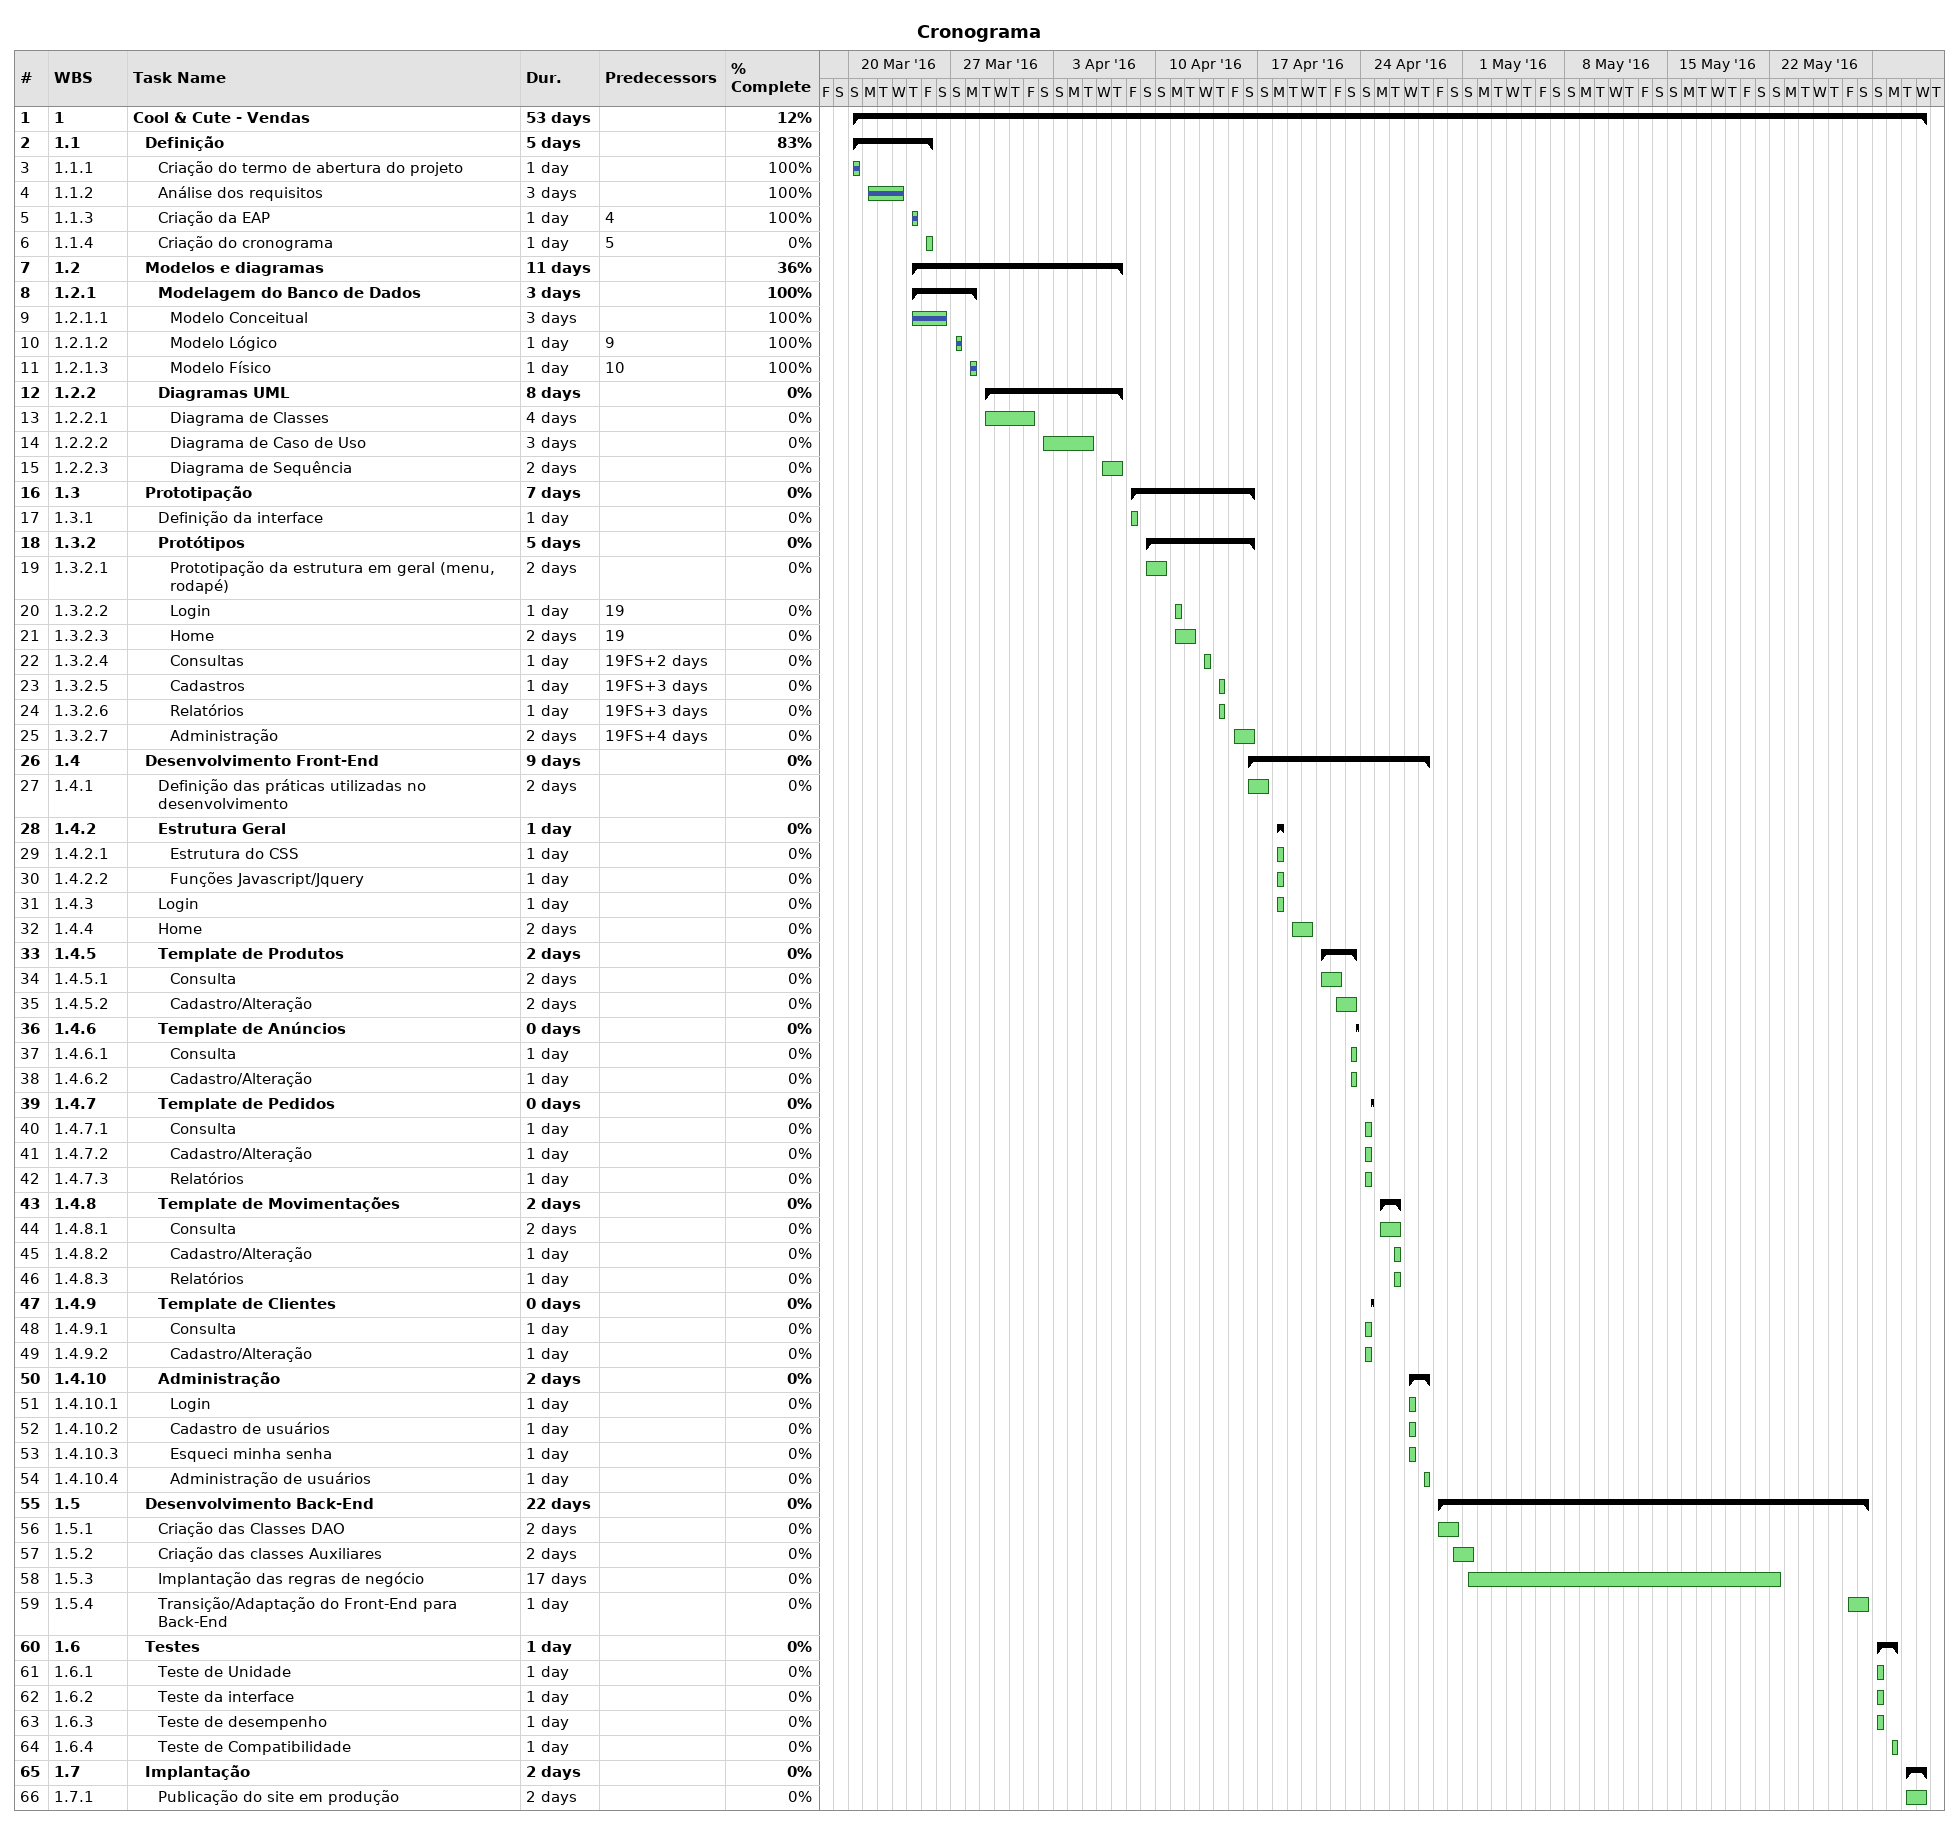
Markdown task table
Cronograma

| ID | WBS | Task | Duration | Start | Finish | Predecessors | % complete |
|---|---|---|---|---|---|---|---|
| 1 | 1 | **Cool & Cute - Vendas** | 53d | 2016-03-20 | 2016-06-01 |  | 12 |
| 2 | 1.1 | **Definição** | 5d | 2016-03-20 | 2016-03-25 |  | 83 |
| 3 | 1.1.1 | Criação do termo de abertura do projeto | 1d | 2016-03-20 | 2016-03-20 |  | 100 |
| 4 | 1.1.2 | Análise dos requisitos | 3d | 2016-03-21 | 2016-03-23 |  | 100 |
| 5 | 1.1.3 | Criação da EAP | 1d | 2016-03-24 | 2016-03-24 | 4 | 100 |
| 6 | 1.1.4 | Criação do cronograma | 1d | 2016-03-25 | 2016-03-25 | 5 | 0 |
| 7 | 1.2 | **Modelos e diagramas** | 11d | 2016-03-24 | 2016-04-07 |  | 36 |
| 8 | 1.2.1 | **Modelagem do Banco de Dados** | 3d | 2016-03-24 | 2016-03-28 |  | 100 |
| 9 | 1.2.1.1 | Modelo Conceitual | 3d | 2016-03-24 | 2016-03-26 |  | 100 |
| 10 | 1.2.1.2 | Modelo Lógico | 1d | 2016-03-27 | 2016-03-27 | 9 | 100 |
| 11 | 1.2.1.3 | Modelo Físico | 1d | 2016-03-28 | 2016-03-28 | 10 | 100 |
| 12 | 1.2.2 | **Diagramas UML** | 8d | 2016-03-29 | 2016-04-07 |  | 0 |
| 13 | 1.2.2.1 | Diagrama de Classes | 4d | 2016-03-29 | 2016-04-01 |  | 0 |
| 14 | 1.2.2.2 | Diagrama de Caso de Uso | 3d | 2016-04-02 | 2016-04-05 |  | 0 |
| 15 | 1.2.2.3 | Diagrama de Sequência | 2d | 2016-04-06 | 2016-04-07 |  | 0 |
| 16 | 1.3 | **Prototipação** | 7d | 2016-04-08 | 2016-04-16 |  | 0 |
| 17 | 1.3.1 | Definição da interface | 1d | 2016-04-08 | 2016-04-08 |  | 0 |
| 18 | 1.3.2 | **Protótipos** | 5d | 2016-04-09 | 2016-04-16 |  | 0 |
| 19 | 1.3.2.1 | Prototipação da estrutura em geral (menu, rodapé) | 2d | 2016-04-09 | 2016-04-10 |  | 0 |
| 20 | 1.3.2.2 | Login | 1d | 2016-04-11 | 2016-04-11 | 19 | 0 |
| 21 | 1.3.2.3 | Home | 2d | 2016-04-11 | 2016-04-12 | 19 | 0 |
| 22 | 1.3.2.4 | Consultas | 1d | 2016-04-13 | 2016-04-13 | 19FS+2d | 0 |
| 23 | 1.3.2.5 | Cadastros | 1d | 2016-04-14 | 2016-04-14 | 19FS+3d | 0 |
| 24 | 1.3.2.6 | Relatórios | 1d | 2016-04-14 | 2016-04-14 | 19FS+3d | 0 |
| 25 | 1.3.2.7 | Administração | 2d | 2016-04-15 | 2016-04-16 | 19FS+4d | 0 |
| 26 | 1.4 | **Desenvolvimento Front-End** | 9d | 2016-04-16 | 2016-04-28 |  | 0 |
| 27 | 1.4.1 | Definição das práticas utilizadas no desenvolvimento | 2d | 2016-04-16 | 2016-04-17 |  | 0 |
| 28 | 1.4.2 | **Estrutura Geral** | 1d | 2016-04-18 | 2016-04-18 |  | 0 |
| 29 | 1.4.2.1 | Estrutura do CSS | 1d | 2016-04-18 | 2016-04-18 |  | 0 |
| 30 | 1.4.2.2 | Funções Javascript/Jquery | 1d | 2016-04-18 | 2016-04-18 |  | 0 |
| 31 | 1.4.3 | Login | 1d | 2016-04-18 | 2016-04-18 |  | 0 |
| 32 | 1.4.4 | Home | 2d | 2016-04-19 | 2016-04-20 |  | 0 |
| 33 | 1.4.5 | **Template de Produtos** | 2d | 2016-04-21 | 2016-04-23 |  | 0 |
| 34 | 1.4.5.1 | Consulta | 2d | 2016-04-21 | 2016-04-22 |  | 0 |
| 35 | 1.4.5.2 | Cadastro/Alteração | 2d | 2016-04-22 | 2016-04-23 |  | 0 |
| 36 | 1.4.6 | **Template de Anúncios** | 0d | 2016-04-23 | 2016-04-23 |  | 0 |
| 37 | 1.4.6.1 | Consulta | 1d | 2016-04-23 | 2016-04-23 |  | 0 |
| 38 | 1.4.6.2 | Cadastro/Alteração | 1d | 2016-04-23 | 2016-04-23 |  | 0 |
| 39 | 1.4.7 | **Template de Pedidos** | 0d | 2016-04-24 | 2016-04-24 |  | 0 |
| 40 | 1.4.7.1 | Consulta | 1d | 2016-04-24 | 2016-04-24 |  | 0 |
| 41 | 1.4.7.2 | Cadastro/Alteração | 1d | 2016-04-24 | 2016-04-24 |  | 0 |
| 42 | 1.4.7.3 | Relatórios | 1d | 2016-04-24 | 2016-04-24 |  | 0 |
| 43 | 1.4.8 | **Template de Movimentações** | 2d | 2016-04-25 | 2016-04-26 |  | 0 |
| 44 | 1.4.8.1 | Consulta | 2d | 2016-04-25 | 2016-04-26 |  | 0 |
| 45 | 1.4.8.2 | Cadastro/Alteração | 1d | 2016-04-26 | 2016-04-26 |  | 0 |
| 46 | 1.4.8.3 | Relatórios | 1d | 2016-04-26 | 2016-04-26 |  | 0 |
| 47 | 1.4.9 | **Template de Clientes** | 0d | 2016-04-24 | 2016-04-24 |  | 0 |
| 48 | 1.4.9.1 | Consulta | 1d | 2016-04-24 | 2016-04-24 |  | 0 |
| 49 | 1.4.9.2 | Cadastro/Alteração | 1d | 2016-04-24 | 2016-04-24 |  | 0 |
| 50 | 1.4.10 | **Administração** | 2d | 2016-04-27 | 2016-04-28 |  | 0 |
| 51 | 1.4.10.1 | Login | 1d | 2016-04-27 | 2016-04-27 |  | 0 |
| 52 | 1.4.10.2 | Cadastro de usuários | 1d | 2016-04-27 | 2016-04-27 |  | 0 |
| 53 | 1.4.10.3 | Esqueci minha senha | 1d | 2016-04-27 | 2016-04-27 |  | 0 |
| 54 | 1.4.10.4 | Administração de usuários | 1d | 2016-04-28 | 2016-04-28 |  | 0 |
| 55 | 1.5 | **Desenvolvimento Back-End** | 22d | 2016-04-29 | 2016-05-28 |  | 0 |
| 56 | 1.5.1 | Criação das Classes DAO | 2d | 2016-04-29 | 2016-04-30 |  | 0 |
| 57 | 1.5.2 | Criação das classes Auxiliares | 2d | 2016-04-30 | 2016-05-01 |  | 0 |
| 58 | 1.5.3 | Implantação das regras de negócio | 17d | 2016-05-01 | 2016-05-22 |  | 0 |
| 59 | 1.5.4 | Transição/Adaptação do Front-End para Back-End | 1d | 2016-05-27 | 2016-05-28 |  | 0 |
| 60 | 1.6 | **Testes** | 1d | 2016-05-29 | 2016-05-30 |  | 0 |
| 61 | 1.6.1 | Teste de Unidade | 1d | 2016-05-29 | 2016-05-29 |  | 0 |
| 62 | 1.6.2 | Teste da interface | 1d | 2016-05-29 | 2016-05-29 |  | 0 |
| 63 | 1.6.3 | Teste de desempenho | 1d | 2016-05-29 | 2016-05-29 |  | 0 |
| 64 | 1.6.4 | Teste de Compatibilidade | 1d | 2016-05-30 | 2016-05-30 |  | 0 |
| 65 | 1.7 | **Implantação** | 2d | 2016-05-31 | 2016-06-01 |  | 0 |
| 66 | 1.7.1 | Publicação do site em produção | 2d | 2016-05-31 | 2016-06-01 |  | 0 |
